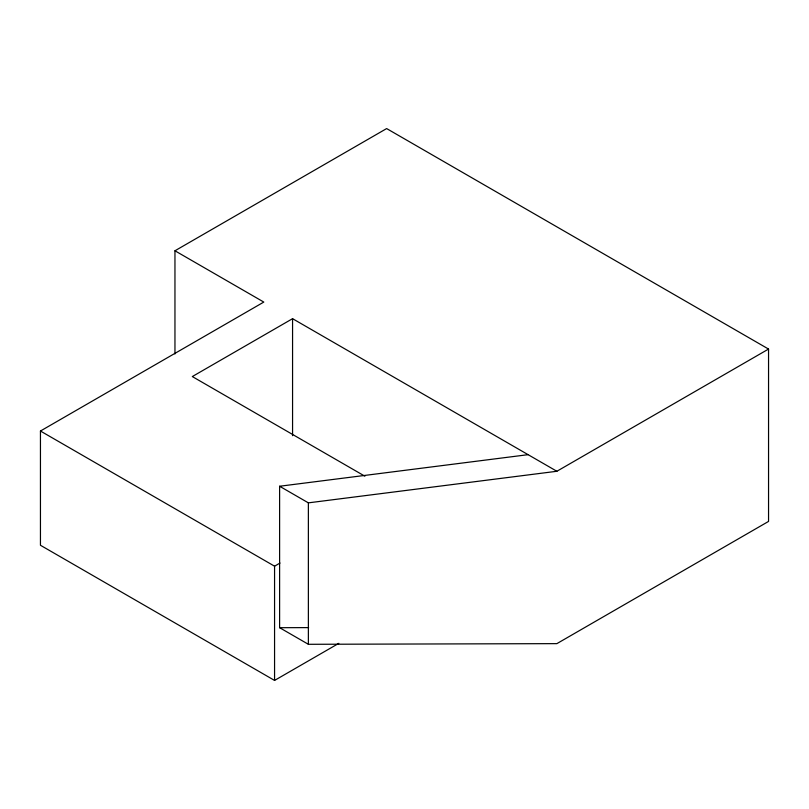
<?xml version="1.0" encoding="UTF-8"?>
<svg xmlns="http://www.w3.org/2000/svg" width="809" height="809" viewBox="0 0 809 809"><rect width="100%" height="100%" fill="white"/><g stroke="black" fill="none" stroke-linecap="round" stroke-linejoin="round"><path stroke-width="1.21" d="M174.956 353.948L174.956 250.78L386.641 128.57L768.55 349.063L768.55 521.421L556.865 643.64L308.371 644.298L279.611 627.693L279.611 486.249L528.105 454.668M338.84 643.327L274.564 680.43L40.45 545.266L40.45 431.025L263.805 302.07L174.956 250.78M768.55 349.063L556.865 471.273L292.565 318.675L192.309 376.559L364.889 476.198M40.45 431.025L274.564 566.189L280.015 563.044M279.611 486.249L308.371 502.854L556.865 471.273M279.611 627.693L308.623 627.612M308.371 502.854L308.371 644.298M292.565 318.675L292.565 435.687M274.564 566.189L274.564 680.43"/></g></svg>
